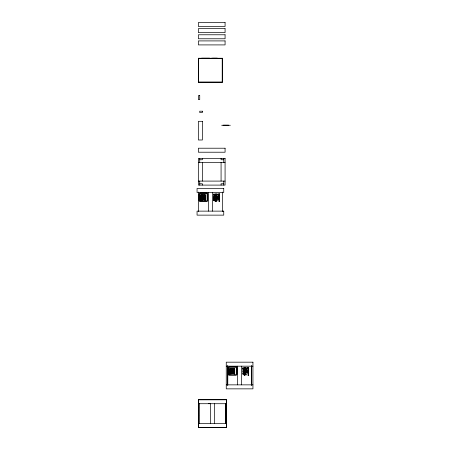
<?xml version="1.0" encoding="UTF-8"?>
<svg xmlns="http://www.w3.org/2000/svg" width="450" height="450" viewBox="0 0 450 450"><rect width="100%" height="100%" fill="white"/><g stroke="black" fill="none" stroke-linecap="round" stroke-linejoin="round"><path stroke-width="0.67" d="M226.541 425.188L226.536 427.455L198.394 427.5L198.394 399.774L226.502 399.729L226.547 427.455L198.394 427.41L198.439 399.729L226.541 399.729L226.541 427.5M198.394 415.733L198.765 415.688M198.394 407.694L198.765 407.649M198.394 401.788L198.765 401.743M218.908 198.501C218.531 198.444 219.746 198.574 219.386 198.501M217.496 196.408C218.959 197.179 217.406 195.857 217.558 196.363M215.674 197.505L214.971 197.803L215.674 197.488C215.685 196.431 214.031 197.944 215.674 197.449M244.868 371.228L244.142 371.481L244.868 371.216C244.918 370.198 243.259 371.7 244.868 371.171M215.685 201.414C214.206 201.071 215.73 201.938 215.623 201.454M204.221 195.981C205.521 194.833 205.712 196.178 204.3 196.211C205.841 196.56 205.487 196.138 204.334 196.048M244.868 367.971C244.114 368.966 243.939 366.643 244.868 367.971L244.148 367.909M205.397 198.034L204.272 198.056L204.255 197.567L205.386 197.567L205.245 198.405L204.688 198.034M243.518 372.561L242.899 372.69L243.253 372.476M219.251 201.471C218.374 201.673 219.268 201.15 219.172 201.426M248.445 368.184C247.567 368.376 248.473 367.841 248.366 368.184M213.778 200.374C215.106 200.362 213.176 200.391 213.992 200.362M242.859 374.012C244.373 373.483 242.196 374.726 243.546 374.057M214.408 194.749C212.822 195.351 215.224 194.344 213.727 194.771M216.962 196.532C216.298 197.488 215.724 195.615 216.861 196.442M243.596 368.527L242.854 368.477L243.512 368.516M244.806 372.915C243.726 373.247 244.333 372.532 244.868 372.859M218.222 194.445C218.064 193.523 217.901 195.356 218.227 194.946M247.421 368.168C247.112 367.346 247.466 368.724 247.343 368.691C246.083 368.707 247.106 368.207 247.421 368.213M213.795 198.844C213.446 198.849 214.622 198.894 214.273 198.844M248.102 374.625C247.77 374.647 248.912 374.653 248.586 374.625M213.66 194.704L214.031 194.406L214.408 194.704M205.414 195.019L205.026 195.317L205.324 195.019M234.607 368.747C234.546 369.411 232.251 368.286 234.518 368.747M218.779 194.411L219.24 194.546L218.841 194.462M247.978 375.148C248.018 374.777 248.541 375.801 248.046 375.221M247.972 368.752C248.062 368.882 248.608 369.034 248.709 368.752M216.922 199.637C217.412 199.091 215.764 199.536 216.332 198.945C217.305 198.118 216.034 200.053 216.292 199.614M219.516 197.235C218.194 198.017 219.909 196.436 219.116 197.235M248.709 370.957L247.978 370.986L248.659 370.918M214.397 197.044C214.374 197.004 213.812 196.718 213.666 197.044M244.879 375.182C244.856 375.238 244.266 374.946 244.131 375.182M218.841 197.803L219.516 197.82L218.908 197.775M248.698 369.512L247.984 369.512M199.356 403.712L199.423 403.386L198.394 403.712L226.507 403.712L225.551 403.712L225.551 423.619M215.291 194.214L215.016 194.22M215.595 198.731L215.606 198.382M215.612 200.183L215.01 200.188M244.806 370.586C245.031 370.361 244.114 370.322 244.221 370.642M244.806 372.403C244.997 372.049 244.148 372.347 244.204 372.403M213.722 196.959L214.341 196.959M244.198 375.142L244.817 375.142M246.757 370.063C246.279 370.08 248.327 370.569 246.757 370.142M216.236 200.886C216.726 202.264 217.463 199.507 216.236 200.841M218.222 198.81C217.333 197.505 217.451 200.233 218.222 198.855M216.231 197.584L216.951 197.843L216.276 197.55M216.231 198.613L216.709 198.816M245.424 372.341C246.454 373.376 244.401 371.407 246.049 371.762C246.296 372.572 245.711 371.812 245.424 372.262M242.927 369.276L242.882 368.938L243.585 368.955M244.176 370.069L244.164 369.709L244.868 369.731M217.519 197.1C217.732 198.034 218.413 196.464 217.581 197.128M205.307 198.034L204.778 198.034M216.889 200.914L216.259 200.852L216.894 200.829M216.259 197.516C217.794 197.803 216.231 196.56 216.236 197.511M217.564 198.799L218.216 198.849L217.536 198.816M214.999 199.192L215.685 199.221L214.937 199.232M245.453 369.006L245.453 368.657L246.088 368.989M245.453 369.855L245.453 369.501L246.088 369.832M219.459 200.846C218.132 200.666 219.499 201.139 219.516 200.846M248.653 368.803L248.029 368.803M248.029 369.416L248.659 369.416M215.28 198.697L215.364 198.703M215.28 200.205C214.161 199.44 216.759 199.704 215.606 200.919M233.528 369.703C235.946 370.035 233.477 368.404 233.528 369.776C235.007 369.804 234.669 370.44 233.415 369.776M244.198 368.454L244.732 368.477L244.153 368.466M243.203 374.079L242.938 374.091M218.154 197.966L217.828 198.051M214.312 195.576L214.329 195.232M215.589 196.346L215.606 195.362M243.506 369.298L243.523 368.955M244.8 369.411L244.8 369.731M244.8 370.046L244.868 369.09M244.8 374.647C245.621 373.629 244.041 373.027 244.148 373.911M216.292 200.002L216.248 200.312L216.951 200.25M247.022 371.779L247.416 371.852L246.707 371.779L247.41 371.205L246.938 371.779M217.744 198.051L218.227 197.769C217.839 196.875 217.648 198.703 218.227 197.955M216.259 194.141C216.326 195.097 217.249 193.506 216.315 194.181M244.378 373.989L244.575 373.956M216.551 194.653L216.388 194.653M216.551 195.497L216.388 195.441M245.745 368.376C244.699 368.432 246.926 367.633 245.666 367.875M216.366 198.726L216.248 197.983L216.951 198.315M242.938 369.242L243.585 369.276M244.215 370.012L244.868 370.046M242.966 371.475L243.585 371.374L243.084 371.475M216.709 194.057L216.382 193.911M215.426 194.777L215.106 194.631M215.572 198.394L215.049 198.394M245.492 368.961L246.077 368.961M245.492 369.804L246.077 369.804M215.19 194.873C216.489 194.811 214.2 195.446 215.19 194.754M245.666 372.634C246.954 372.6 244.699 373.162 245.666 372.521M246.088 371.588C246.926 370.046 244.254 371.818 246.077 371.565M226.507 423.562L225.478 423.624L225.478 403.712M245.582 368.376L245.666 367.757M219.398 197.274L219.178 197.235M201.566 58.168L209.61 58.168M211.759 58.168L213.446 58.168M213.553 58.168L214.447 58.168M214.549 58.168L215.449 58.168M215.572 58.168L216.523 58.168M216.641 58.168L217.406 58.168M198.596 58.455L222.21 58.455M198.596 82.069L222.21 82.069M203.664 82.401L204.429 82.401M204.547 82.401L205.498 82.401M205.622 82.401L206.522 82.401M206.623 82.401L207.518 82.401M207.624 82.401L209.312 82.401M223.037 125.184L224.73 125.184M224.831 125.184L225.731 125.184M225.833 125.184L226.732 125.184M226.851 125.184L227.807 125.184M227.919 125.184L228.684 125.184M221.659 125.274L230.327 125.274M199.732 159.75L202.399 159.75L202.399 158.417M223.746 159.75L221.074 159.75L221.074 158.417M198.394 162.416L225.079 162.416M198.394 181.091L225.079 181.091M199.732 183.763L202.399 183.763L202.399 185.096M223.746 183.763L221.074 183.763L221.074 185.096M213.671 194.186C215.398 193.877 213.159 193.961 213.744 194.226M214.954 194.186L215.674 194.186M218.227 194.664C217.299 194.287 217.282 195.396 218.227 194.901M214.391 195.232C213.531 194.726 213.334 196.003 214.391 195.553M215.674 195.362C214.729 194.884 214.695 196.166 215.674 195.683M218.779 195.733L219.516 195.733L218.908 195.778M215.674 196.003C214.729 195.525 214.695 196.808 215.674 196.324M214.954 196.813L215.674 196.813M214.954 196.864L214.954 197.083C215.775 195.581 215.106 197.623 215.674 196.864M218.779 197.859L219.516 197.859L218.908 197.91M216.231 198.27L216.951 198.27M218.779 198.394L219.459 198.394M214.954 198.63L215.674 198.675M213.722 198.743L214.346 198.743M204.244 198.968C207.073 199.62 203.782 197.336 204.244 199.322L204.643 199.288L204.244 199.029M216.231 199.569L216.877 199.581M216.951 199.974L216.951 200.295M216.951 200.019L216.304 200.008M214.954 200.188L215.674 200.183M213.666 200.295L214.403 200.295M215.674 200.599C214.723 200.171 214.712 201.375 215.674 200.919M226.254 366.176L252.939 366.176M242.865 367.869C244.513 367.644 242.482 367.791 242.865 367.909M244.148 367.869L244.868 367.869M244.868 369.129C243.928 368.618 243.889 369.872 244.868 369.411M244.148 370.541L244.868 370.586M244.148 372.403L244.868 372.403M243.596 372.516L243.276 372.538M233.438 372.696C236.227 373.343 233.106 371.036 233.438 373.05L233.837 373.033L233.533 372.757M245.424 373.343C247.151 373.022 244.901 373.134 245.498 373.382M244.148 373.866L244.868 373.866M244.868 374.327C243.922 373.939 243.906 375.086 244.868 374.647M248.029 374.524L248.653 374.524M229.326 374.676L235.862 374.676A1.282 1.282 0 0 0 236.278 374.259L236.284 367.74A1.181 1.181 0 0 0 236.014 367.369L229.376 367.391A1.187 1.187 0 0 0 228.915 367.796L228.932 374.31A0.692 0.692 0 0 0 229.275 374.653L229.326 374.676M226.254 384.857L252.939 384.857M198.394 421.594L198.765 421.594M198.394 423.562L226.581 423.562L225.579 423.562L225.551 403.712L225.551 405.506M202.264 427.494L222.716 427.494M198.439 427.41L198.849 427.416M219.465 195.694L218.79 195.643L219.516 195.694M208.485 403.38L210.544 403.678L210.544 423.562M216.816 194.951L216.951 194.799C217.237 194.096 215.528 195.024 216.641 194.951M216.816 195.795L216.951 195.643C217.237 194.946 215.528 195.868 216.641 195.795M246.009 368.674L246.144 368.527C246.442 367.791 244.727 368.758 245.835 368.674M246.009 369.523L246.144 369.371C246.442 368.64 244.727 369.608 245.835 369.523M215.016 198.382L215.021 198.737M243.315 371.228L243.034 371.228M219.313 196.537L218.953 196.537M214.2 197.505L213.891 197.505M248.513 370.266L248.203 370.266M243.394 371.228L243.084 371.228M251.606 365.794L251.606 385.239M251.404 365.794L251.404 385.239M241.599 366.176L241.599 384.857M237.594 366.176L237.594 384.857M227.79 365.794L227.79 385.239M227.593 365.794L227.593 385.239M223.746 158.417L223.746 162.416M223.746 181.091L223.746 185.096M222.407 192.071L222.407 211.517M222.21 58.252L222.21 82.266M221.074 162.416L221.074 181.091M214.369 403.712L214.369 423.562M212.406 192.454L212.406 211.129M208.401 192.454L208.401 211.129M202.399 162.416L202.399 181.091M199.732 158.417L199.732 162.416M199.732 181.091L199.732 185.096M199.423 403.329L199.423 423.562M198.596 58.252L198.596 82.266M198.394 192.071L198.394 211.517M198.394 399.774L198.394 427.5M218.779 195.075L219.516 195.137L218.835 195.03M247.972 372.167L248.709 372.184L247.972 372.167M218.227 194.113C216.956 194.743 218.16 193.281 218.227 194.141M247.421 367.836C246.105 368.488 247.433 366.969 247.421 367.836M243.602 370.671C242.314 371.036 243.157 369.906 243.602 370.671M215.674 194.248C214.644 195.272 215.117 192.859 215.674 194.248M219.499 194.411L219.516 194.698L219.499 194.411M219.499 201.42L219.516 201.707L219.499 201.42M248.692 368.134L248.709 368.426L248.692 368.134M248.692 375.148L248.709 375.435L248.692 375.148M205.397 197.032C205.042 197.989 204.232 196.785 205.397 197.032M234.591 370.761C234.236 371.711 233.426 370.507 234.591 370.761M234.591 371.756C234.236 372.713 233.426 371.509 234.591 371.756M213.666 199.721L213.896 199.935L213.677 199.676M218.784 199.997L219.015 200.211L218.79 199.952M242.859 373.444L243.09 373.663L242.871 373.404M247.978 373.719L248.209 373.939L247.984 373.68M214.403 199.676C214.071 200.244 213.57 199.271 214.403 199.676M219.516 199.952C219.161 200.469 218.711 199.564 219.516 199.952M243.596 373.404C243.135 373.888 242.944 373.05 243.596 373.404M248.709 373.68C248.265 374.164 248.051 373.326 248.709 373.68M214.391 197.719C213.992 196.982 213.024 198.152 214.363 197.747M219.51 196.757C218.379 197.353 218.773 195.891 219.51 196.757M248.704 370.485C248.299 369.743 247.331 370.912 248.676 370.507M246.161 370.26C245.863 371.064 244.744 369.849 246.161 370.26M214.942 199.148L215.257 199.074L214.965 199.097M214.324 198.045C214.386 198.765 212.844 197.854 214.307 198.079M219.437 193.708L218.796 194.006L219.448 193.691M219.437 199.209L218.796 199.507L219.448 199.192M243.518 371.767C242.19 371.458 243.304 372.69 243.523 371.751M248.636 367.436C248.782 368.117 247.072 367.307 248.619 367.47M248.636 372.938C248.546 373.68 247.224 372.741 248.659 372.909M204.232 194.856L204.671 194.642L204.232 194.856M233.426 368.578L233.865 368.37L233.426 368.578M242.865 368.376L243.602 368.432L242.865 368.376M245.419 370.159L246.161 370.215L245.419 370.159M214.391 196.284C214.447 195.396 212.76 196.892 214.363 196.324M243.585 370.007C242.128 370.794 243.371 369.062 243.585 370.007M205.397 199.761C203.113 200.942 204.969 198.371 205.397 199.761M234.591 373.489C232.414 374.563 234.067 372.161 234.591 373.489M217.519 197.482L218.042 197.55L217.536 197.471M246.713 371.211L247.241 371.278L246.718 371.154L247.421 370.744L246.881 370.693L246.729 371.154M216.236 194.94L216.248 195.278L216.951 195.244L216.236 194.94M216.236 195.784L216.248 196.127L216.951 196.088L216.236 195.784M245.43 373.691C245.936 374.929 246.555 373.072 245.492 373.731M243.602 370.727L243.309 370.912L243.602 370.727M247.984 369.366L248.709 369.416L248.006 369.321M247.984 371.492L248.709 371.548L248.006 371.447M248.709 371.588L247.972 371.588L248.709 371.588M245.43 369.101L245.903 369.169L245.464 369.096M245.936 372.139L245.649 372.15L245.931 372.15M246.144 374.901C244.609 375.317 246.004 373.933 246.139 374.934M247.421 372.87C246.032 373.365 247.118 371.908 247.421 372.87M214.959 197.927C214.931 198.9 216.619 197.634 214.982 197.916M244.153 371.649C244.041 372.634 245.807 371.239 244.153 371.649M245.43 374.248C245.514 375.233 246.898 373.798 245.486 374.276M246.713 372.212C246.69 373.174 248.361 371.869 246.729 372.206M217.519 196.774L218.093 196.982L217.519 196.774M245.436 367.549L246.009 367.757L245.441 367.537M246.713 370.496L247.292 370.704L246.735 370.485M214.391 196.583L214.054 196.436L214.363 196.622M243.585 370.311L243.248 370.159L243.557 370.35M204.255 196.566L204.272 197.061L205.397 196.971L205.369 196.554L204.255 196.566M233.449 370.288L233.466 370.783L234.591 370.693L234.568 370.277L233.466 370.277M233.449 371.289L233.466 371.784L234.591 371.694L234.568 371.278L233.449 371.289M205.397 200.205L204.851 199.986L205.397 200.205M234.591 373.928L234.045 373.708L234.591 373.928M244.153 368.601C244.35 369.489 245.109 368.049 244.153 368.601M204.688 194.811C203.316 196.014 206.64 194.349 204.688 194.811M207.124 200.475L207.09 200.537A1.282 1.282 0 0 1 206.674 200.942L200.126 200.947A0.692 0.692 0 0 1 199.738 200.582L199.716 194.079A1.187 1.187 0 0 1 200.183 193.669L206.82 193.646A1.181 1.181 0 0 1 207.079 193.995L207.124 200.475M225.079 22.5L198.394 22.5L198.394 26.505L225.079 26.505L225.079 22.5M225.079 28.637L198.394 28.637L198.394 32.636L225.079 32.636L225.079 28.637M225.079 34.774L198.394 34.774L198.394 38.773L225.079 38.773L225.079 34.774M225.079 40.911L198.394 40.911L198.394 44.91L225.079 44.91L225.079 40.911M222.407 58.252L198.394 58.252L198.394 82.266L222.407 82.266L222.407 58.252M199.732 95.608L198.394 95.608L198.394 99.608L199.732 99.608L199.732 95.608M202.399 111.201L199.732 111.201L199.732 112.534L202.399 112.534L202.399 111.201M202.399 121.314L198.394 121.314L198.394 139.989L202.399 139.989L202.399 121.314M225.079 148.213L198.394 148.213L198.394 152.218L225.079 152.218L225.079 148.213M225.079 158.417L198.394 158.417L198.394 185.096L225.079 185.096L225.079 158.417M223.746 188.449L197.061 188.449L197.061 192.454L223.746 192.454L223.746 188.449M207.051 192.96L200.098 192.96A1.873 1.873 0 0 0 199.035 193.899L199.035 200.638A1.378 1.378 0 0 0 200.025 201.634L206.843 201.634A1.963 1.963 0 0 0 207.771 200.7L207.771 193.877A1.862 1.862 0 0 0 207.051 192.96M203.439 194.653L200.576 194.653L200.576 195.013L203.439 195.013L203.439 194.653M203.439 195.441L200.576 195.441L200.576 195.75L203.439 195.75L203.439 195.441M203.439 196.071L200.576 196.071L200.576 196.616L203.439 196.616L203.439 196.071M203.439 196.926L200.576 197.111L203.439 196.926M203.439 197.37L200.576 197.533L203.439 197.37M203.439 197.792L200.576 197.989L203.439 197.792M203.439 198.141L200.576 198.141L200.576 198.45L203.439 198.45L203.439 198.141M203.439 198.731L200.576 198.973L203.439 198.731M203.439 199.17L200.576 199.311L203.439 199.17M203.439 199.463L200.576 199.614L203.439 199.463M203.439 199.924L200.576 200.126L203.439 199.924M223.746 211.129L197.061 211.129L197.061 215.134L223.746 215.134L223.746 211.129M252.939 362.177L226.254 362.177L226.254 388.856L252.939 388.856L252.939 362.177M236.25 366.688L229.292 366.688A1.873 1.873 0 0 0 228.229 367.627L228.229 374.361A1.378 1.378 0 0 0 229.224 375.356L236.036 375.356A1.963 1.963 0 0 0 236.964 374.428L236.964 367.599A1.862 1.862 0 0 0 236.25 366.688M232.639 368.381L229.77 368.381L229.77 368.741L232.639 368.741L232.639 368.381M232.639 369.163L229.77 369.163L229.77 369.473L232.639 369.473L232.639 369.163M232.639 369.799L229.77 369.799L229.77 370.344L232.639 370.344L232.639 369.799M232.639 370.648L229.77 370.834L232.639 370.648M232.639 371.098L229.77 371.261L232.639 371.098M232.639 371.52L229.77 371.717L232.639 371.52M232.639 371.869L229.77 371.869L229.77 372.178L232.639 372.178L232.639 371.869M232.639 372.459L229.77 372.696L232.639 372.459M232.639 372.898L229.77 373.039L232.639 372.898M232.639 373.191L229.77 373.343L232.639 373.191M232.639 373.646L229.77 373.849L232.639 373.646"/></g></svg>
